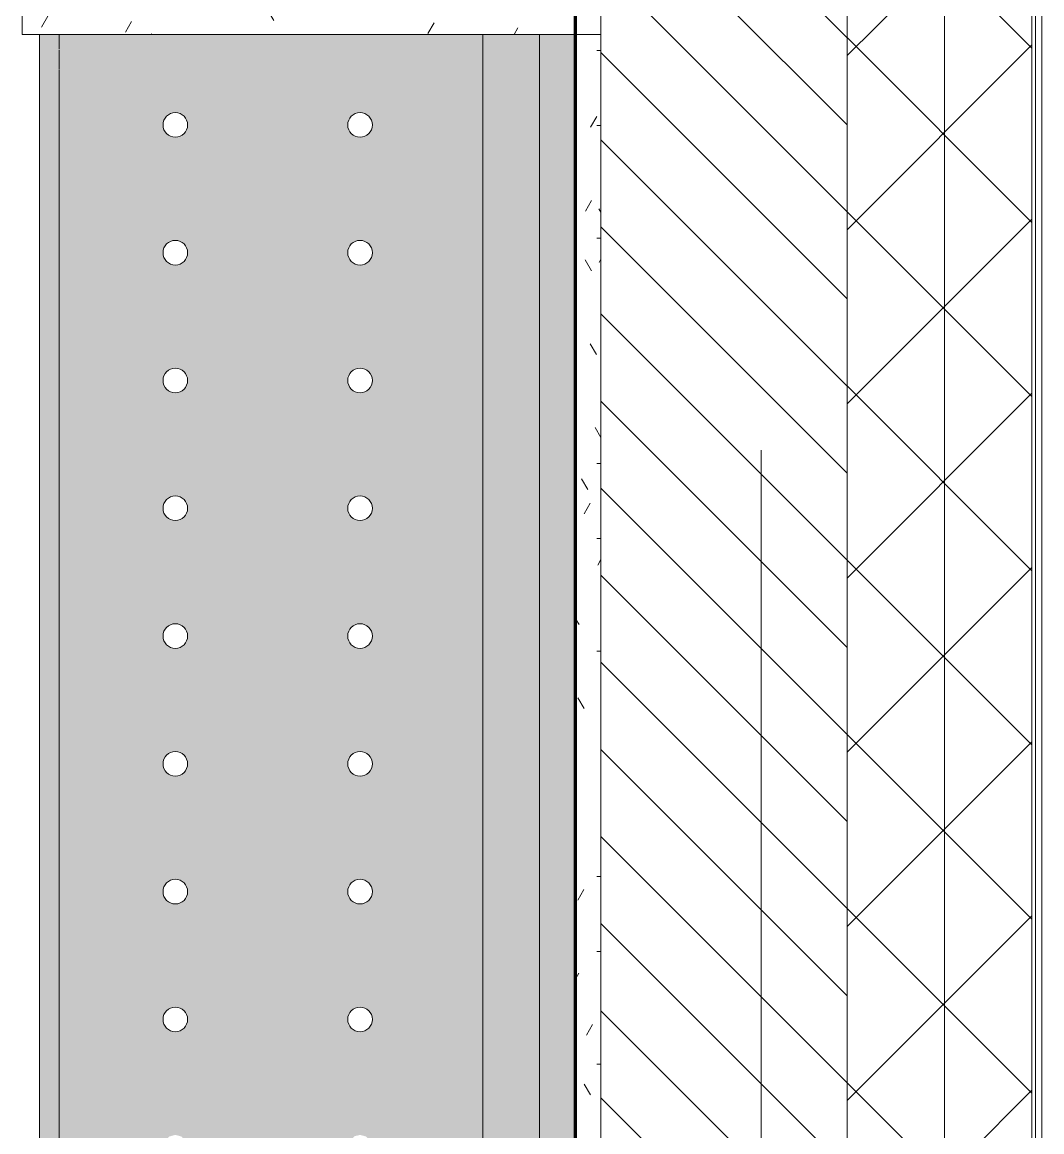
# Model space of a CAD drawing. Header units: millimetres. Extents: x 81469 to 279813, y -8553 to 29000.
# Drawn here: x 124410 to 125238, y 9089 to 9990 of the extents above; entities that cross this region are included whole.
import ezdxf

# ---------------------------------------------------------------- set-up
doc = ezdxf.new("R2010")
doc.units = ezdxf.units.MM
doc.linetypes.add('Осевая', pattern=[3175, 635, -476.25, 1587.5, -476.25])
for name, color, linetype, lineweight in [('A-WALL', 7, 'Continuous', 9), ('I-WALL', 7, 'Continuous', 9), ('Оси-2', 7, 'Осевая', 9)]:
    doc.layers.add(name, color=color, linetype=linetype, lineweight=lineweight)
for name, color, linetype, lineweight, true_color in [('A-WALL-1', 7, 'Continuous', 9, 0xc0c0c0), ('A-WALL-2', 7, 'Continuous', 9, 0xff80c0), ('I-WALL-4', 7, 'Continuous', 9, 0xc0c0c0), ('I-WALL-5', 7, 'Continuous', 9, 0xcbc7bf), ('I-WALL-8', 7, 'Continuous', 80, 0xff80c0), ('S-WALL-ANLY-1', 7, 'Continuous', 5, 0x008040), ('Знаки-1', 9, 'Continuous', 9, 0x808080), ('Знаки-3', 7, 'Continuous', 9, 0xd1cabb), ('Знаки-5', 7, 'Continuous', 9, 0xc1bbaf), ('Знаки-6', 7, 'Continuous', 9, 0xaba79f), ('Знаки-7', 7, 'Continuous', 9, 0xccc5b7), ('Знаки-8', 7, 'Continuous', 9, 0xd4ccbd)]:
    doc.layers.add(name, color=color, linetype=linetype, lineweight=lineweight, true_color=true_color)
doc.layers.add('Знаки-4', color=7, linetype='Continuous', lineweight=9, transparency=0.5)
pattern_1 = [(0, (0, 0), (121.92, 30.48), [10.058, -81.382, 10.058, -81.382, -487.68]), (0, (0, 0), (121.92, 30.48), [-182.88, 10.058, -172.822, 10.058, -81.382, -213.36]), (0, (0, 0), (121.92, 30.48), [-457.2, 10.058, -50.902, 10.058, -142.342]), (120, (45.72, 15.24), (-87.356454, 90.345817), [10.058, -81.382, 10.058, -81.382, -487.68]), (120, (45.72, 15.24), (-87.356454, 90.345817), [-182.88, 10.058, -172.822, 10.058, -81.382, -213.36]), (120, (45.72, 15.24), (-87.356454, 90.345817), [-457.2, 10.058, -50.902, 10.058, -142.342]), (240, (60.96, 76.2), (-34.563546, -120.825817), [10.058, -81.382, 10.058, -81.382, -487.68]), (240, (60.96, 76.2), (-34.563546, -120.825817), [-182.88, 10.058, -172.822, 10.058, -81.382, -213.36]), (240, (60.96, 76.2), (-34.563546, -120.825817), [-457.2, 10.058, -50.902, 10.058, -142.342])]

# ---------------------------------------------------------------- blocks, each defined once
blk = doc.blocks.new('Зашивка радиатора_ с перфорацией М7_1 - Зашивка радиатора_ с перфорацией М7_1-V81-План отделки стен 3 этажа в осях 23-33')
at = {"layer": 'Знаки-4'}
h = blk.add_hatch(color=256, dxfattribs=at)
h.paths.add_polyline_path([(1890, 255.44), (1890, 256), (749.12, 255.44), (749.12, 226.16), (729.12, 226.16), (729.12, 256), (-350.88, 255.44), (-350.88, 180), (1890, 180)])
h.paths.add_polyline_path([(1890, 276), (1890, 380), (749.12, 380), (749.12, 276), (1875.02, 276)])
h = blk.add_hatch(color=256, dxfattribs=at)
h.paths.add_polyline_path([(1890, 76.08), (1890, 180), (-350.88, 180), (-350.88, -179.94), (1890, -179.94)])
h.paths.add_polyline_path([(1807.5, 80.35), (1806.16, 75.35), (1802.5, 71.69), (1797.5, 70.35), (1792.5, 71.69), (1788.54, 76.08), (1787.5, 80.35), (1788.84, 85.35), (1792.5, 89.02), (1797.5, 90.35), (1802.5, 89.02), (1806.16, 85.35), (1807.16, 82.94)])
h.paths.add_polyline_path([(1807.5, -69.65), (1806.16, -74.65), (1802.5, -78.31), (1797.5, -79.65), (1792.5, -78.31), (1788.84, -74.65), (1787.5, -69.65), (1788.84, -64.65), (1792.5, -60.98), (1797.5, -59.65), (1802.5, -60.98), (1806.16, -64.65), (1807.16, -67.06)])
h.paths.add_polyline_path([(1703.75, -69.65), (1702.41, -74.65), (1698.75, -78.31), (1693.75, -79.65), (1688.75, -78.31), (1685.09, -74.65), (1683.75, -69.65), (1685.09, -64.65), (1688.75, -60.98), (1693.75, -59.65), (1698.75, -60.98), (1702.41, -64.65), (1703.41, -67.06)])
h.paths.add_polyline_path([(1703.75, 80.35), (1702.41, 75.35), (1698.75, 71.69), (1693.75, 70.35), (1688.75, 71.69), (1684.79, 76.08), (1683.75, 80.35), (1685.09, 85.35), (1688.75, 89.02), (1693.75, 90.35), (1698.75, 89.02), (1702.41, 85.35), (1703.41, 82.94)])
h.paths.add_polyline_path([(1600, 80.35), (1598.66, 75.35), (1595, 71.69), (1590, 70.35), (1585, 71.69), (1581.04, 76.08), (1580, 80.35), (1581.34, 85.35), (1585, 89.02), (1590, 90.35), (1595, 89.02), (1598.66, 85.35), (1599.66, 82.94)])
h.paths.add_polyline_path([(1600, -69.65), (1598.66, -74.65), (1595, -78.31), (1590, -79.65), (1585, -78.31), (1581.34, -74.65), (1580, -69.65), (1581.34, -64.65), (1585, -60.98), (1590, -59.65), (1595, -60.98), (1598.66, -64.65), (1599.66, -67.06)])
h.paths.add_polyline_path([(1496.25, -69.65), (1494.91, -74.65), (1491.25, -78.31), (1486.25, -79.65), (1481.25, -78.31), (1477.59, -74.65), (1476.25, -69.65), (1477.59, -64.65), (1481.25, -60.98), (1486.25, -59.65), (1491.25, -60.98), (1494.91, -64.65), (1495.91, -67.06)])
h.paths.add_polyline_path([(1496.25, 80.35), (1494.91, 75.35), (1491.25, 71.69), (1486.25, 70.35), (1481.25, 71.69), (1477.29, 76.08), (1476.25, 80.35), (1477.59, 85.35), (1481.25, 89.02), (1486.25, 90.35), (1491.25, 89.02), (1494.91, 85.35), (1495.91, 82.94)])
h.paths.add_polyline_path([(1392.5, 80.35), (1391.16, 75.35), (1387.5, 71.69), (1382.5, 70.35), (1377.5, 71.69), (1373.54, 76.08), (1372.5, 80.35), (1373.84, 85.35), (1377.5, 89.02), (1382.5, 90.35), (1387.5, 89.02), (1391.16, 85.35), (1392.16, 82.94)])
h.paths.add_polyline_path([(1392.5, -69.65), (1391.16, -74.65), (1387.5, -78.31), (1382.5, -79.65), (1377.5, -78.31), (1373.84, -74.65), (1372.5, -69.65), (1373.84, -64.65), (1377.5, -60.98), (1382.5, -59.65), (1387.5, -60.98), (1391.16, -64.65), (1392.16, -67.06)])
h.paths.add_polyline_path([(1288.75, -69.65), (1287.41, -74.65), (1283.75, -78.31), (1278.75, -79.65), (1273.75, -78.31), (1270.09, -74.65), (1268.75, -69.65), (1270.09, -64.65), (1273.75, -60.98), (1278.75, -59.65), (1283.75, -60.98), (1287.41, -64.65), (1288.41, -67.06)])
h.paths.add_polyline_path([(1288.75, 80.35), (1287.41, 75.35), (1283.75, 71.69), (1278.75, 70.35), (1273.75, 71.69), (1269.79, 76.08), (1268.75, 80.35), (1270.09, 85.35), (1273.75, 89.02), (1278.75, 90.35), (1283.75, 89.02), (1287.41, 85.35), (1288.41, 82.94)])
h.paths.add_polyline_path([(1185, -69.65), (1183.66, -74.65), (1180, -78.31), (1175, -79.65), (1170, -78.31), (1166.34, -74.65), (1165, -69.65), (1166.34, -64.65), (1170, -60.98), (1175, -59.65), (1180, -60.98), (1183.66, -64.65), (1184.66, -67.06)])
h.paths.add_polyline_path([(1185, 80.35), (1183.66, 75.35), (1180, 71.69), (1175, 70.35), (1170, 71.69), (1166.04, 76.08), (1165, 80.35), (1166.34, 85.35), (1170, 89.02), (1175, 90.35), (1180, 89.02), (1183.66, 85.35), (1184.66, 82.94)])
h.paths.add_polyline_path([(1081.25, 80.35), (1079.91, 75.35), (1076.25, 71.69), (1071.25, 70.35), (1066.25, 71.69), (1062.29, 76.08), (1061.25, 80.35), (1062.59, 85.35), (1066.25, 89.02), (1071.25, 90.35), (1076.25, 89.02), (1079.91, 85.35), (1080.91, 82.94)])
h.paths.add_polyline_path([(1081.25, -69.65), (1079.91, -74.65), (1076.25, -78.31), (1071.25, -79.65), (1066.25, -78.31), (1062.59, -74.65), (1061.25, -69.65), (1062.59, -64.65), (1066.25, -60.98), (1071.25, -59.65), (1076.25, -60.98), (1079.91, -64.65), (1080.91, -67.06)])
h.paths.add_polyline_path([(977.5, 80.35), (976.06, 75.22), (972.5, 71.69), (967.5, 70.35), (962.5, 71.69), (958.54, 76.08), (957.5, 80.35), (958.84, 85.35), (962.5, 89.02), (967.5, 90.35), (972.5, 89.02), (976.16, 85.35), (977.16, 82.94)])
h.paths.add_polyline_path([(977.5, -69.65), (976.06, -74.78), (972.5, -78.31), (967.5, -79.65), (962.5, -78.31), (958.84, -74.65), (957.5, -69.65), (958.84, -64.65), (962.5, -60.98), (967.5, -59.65), (972.5, -60.98), (976.16, -64.65), (977.16, -67.06)])
h.paths.add_polyline_path([(873.75, -69.65), (872.41, -74.65), (868.75, -78.31), (863.75, -79.65), (858.75, -78.31), (855.09, -74.65), (853.75, -69.65), (855.09, -64.65), (858.75, -60.98), (863.75, -59.65), (868.75, -60.98), (872.41, -64.65), (873.41, -67.06)])
h.paths.add_polyline_path([(873.75, 80.35), (872.41, 75.35), (868.75, 71.69), (863.75, 70.35), (858.75, 71.69), (854.79, 76.08), (853.75, 80.35), (855.09, 85.35), (858.75, 89.02), (863.75, 90.35), (868.75, 89.02), (872.41, 85.35), (873.41, 82.94)])
h.paths.add_polyline_path([(770, 80.35), (768.66, 75.35), (765, 71.69), (760, 70.35), (755, 71.69), (751.04, 76.08), (750, 80.35), (751.34, 85.35), (755, 89.02), (760, 90.35), (765, 89.02), (768.66, 85.35), (769.66, 82.94)])
h.paths.add_polyline_path([(770, -69.65), (768.66, -74.65), (765, -78.31), (760, -79.65), (755, -78.31), (751.34, -74.65), (750, -69.65), (751.34, -64.65), (755, -60.98), (760, -59.65), (765, -60.98), (768.66, -64.65), (769.66, -67.06)])
h.paths.add_polyline_path([(666.25, -69.65), (664.91, -74.65), (661.25, -78.31), (656.25, -79.65), (651.25, -78.31), (647.59, -74.65), (646.25, -69.65), (647.59, -64.65), (651.25, -60.98), (656.25, -59.65), (661.25, -60.98), (664.91, -64.65), (665.91, -67.06)])
h.paths.add_polyline_path([(666.25, 80.35), (664.91, 75.35), (661.25, 71.69), (656.25, 70.35), (651.25, 71.69), (647.29, 76.08), (646.25, 80.35), (647.59, 85.35), (651.25, 89.02), (656.25, 90.35), (661.25, 89.02), (664.91, 85.35), (665.91, 82.94)])
h.paths.add_polyline_path([(562.5, -69.65), (561.16, -74.65), (557.5, -78.31), (552.5, -79.65), (547.5, -78.31), (543.84, -74.65), (542.5, -69.65), (543.84, -64.65), (547.5, -60.98), (552.5, -59.65), (557.5, -60.98), (561.16, -64.65), (562.16, -67.06)])
h.paths.add_polyline_path([(562.5, 80.35), (561.16, 75.35), (557.5, 71.69), (552.5, 70.35), (547.5, 71.69), (543.54, 76.08), (542.5, 80.35), (543.84, 85.35), (547.5, 89.02), (552.5, 90.35), (557.5, 89.02), (561.16, 85.35), (562.16, 82.94)])
h.paths.add_polyline_path([(458.75, -69.65), (457.41, -74.65), (453.75, -78.31), (448.75, -79.65), (443.75, -78.31), (440.09, -74.65), (438.75, -69.65), (440.09, -64.65), (443.75, -60.98), (448.75, -59.65), (453.75, -60.98), (457.41, -64.65), (458.41, -67.06)])
h.paths.add_polyline_path([(458.75, 80.35), (457.41, 75.35), (453.75, 71.69), (448.75, 70.35), (443.75, 71.69), (439.79, 76.08), (438.75, 80.35), (440.09, 85.35), (443.75, 89.02), (448.75, 90.35), (453.75, 89.02), (457.41, 85.35), (458.41, 82.94)])
h.paths.add_polyline_path([(355, -69.65), (353.66, -74.65), (350, -78.31), (345, -79.65), (340, -78.31), (336.34, -74.65), (335, -69.65), (336.34, -64.65), (340, -60.98), (345, -59.65), (350, -60.98), (353.66, -64.65), (354.66, -67.06)])
h.paths.add_polyline_path([(355, 80.35), (353.66, 75.35), (350, 71.69), (345, 70.35), (340, 71.69), (336.04, 76.08), (335, 80.35), (336.34, 85.35), (340, 89.02), (345, 90.35), (350, 89.02), (353.66, 85.35), (354.66, 82.94)])
h.paths.add_polyline_path([(251.25, -69.65), (249.91, -74.65), (246.25, -78.31), (241.25, -79.65), (236.25, -78.31), (232.59, -74.65), (231.25, -69.65), (232.59, -64.65), (236.25, -60.98), (241.25, -59.65), (246.25, -60.98), (249.91, -64.65), (250.91, -67.06)])
h.paths.add_polyline_path([(251.25, 80.35), (249.91, 75.35), (246.25, 71.69), (241.25, 70.35), (236.25, 71.69), (232.29, 76.08), (231.25, 80.35), (232.59, 85.35), (236.25, 89.02), (241.25, 90.35), (246.25, 89.02), (249.91, 85.35), (250.91, 82.94)])
h.paths.add_polyline_path([(147.5, -69.65), (146.16, -74.65), (142.5, -78.31), (137.5, -79.65), (132.5, -78.31), (128.84, -74.65), (127.5, -69.65), (128.84, -64.65), (132.5, -60.98), (137.5, -59.65), (142.5, -60.98), (146.16, -64.65), (147.16, -67.06)])
h.paths.add_polyline_path([(147.5, 80.35), (146.16, 75.35), (142.5, 71.69), (137.5, 70.35), (132.5, 71.69), (128.54, 76.08), (127.5, 80.35), (128.84, 85.35), (132.5, 89.02), (137.5, 90.35), (142.5, 89.02), (146.16, 85.35), (147.16, 82.94)])
h.paths.add_polyline_path([(43.75, -69.65), (42.41, -74.65), (38.75, -78.31), (33.75, -79.65), (28.75, -78.31), (25.09, -74.65), (23.75, -69.65), (25.09, -64.65), (28.75, -60.98), (33.75, -59.65), (38.75, -60.98), (42.41, -64.65), (43.41, -67.06)])
h.paths.add_polyline_path([(43.75, 80.35), (42.41, 75.35), (38.75, 71.69), (33.75, 70.35), (28.75, 71.69), (24.79, 76.08), (23.75, 80.35), (25.09, 85.35), (28.75, 89.02), (33.75, 90.35), (38.75, 89.02), (42.41, 85.35), (43.41, 82.94)])
h.paths.add_polyline_path([(-60, -69.65), (-61.34, -74.65), (-65, -78.31), (-70, -79.65), (-75, -78.31), (-78.66, -74.65), (-80, -69.65), (-78.66, -64.65), (-75, -60.98), (-70, -59.65), (-65, -60.98), (-61.34, -64.65), (-60.34, -67.06)])
h.paths.add_polyline_path([(-60, 80.35), (-61.34, 75.35), (-65, 71.69), (-70, 70.35), (-75, 71.69), (-78.96, 76.08), (-80, 80.35), (-78.66, 85.35), (-75, 89.02), (-70, 90.35), (-65, 89.02), (-61.34, 85.35), (-60.34, 82.94)])
h.paths.add_polyline_path([(-163.75, 80.35), (-165.09, 75.35), (-168.75, 71.69), (-173.75, 70.35), (-178.75, 71.69), (-182.71, 76.08), (-183.75, 80.35), (-182.41, 85.35), (-178.75, 89.02), (-173.75, 90.35), (-168.75, 89.02), (-165.09, 85.35), (-164.09, 82.94)])
h.paths.add_polyline_path([(-163.75, -69.65), (-165.09, -74.65), (-168.75, -78.31), (-173.75, -79.65), (-178.75, -78.31), (-182.41, -74.65), (-183.75, -69.65), (-182.41, -64.65), (-178.75, -60.98), (-173.75, -59.65), (-168.75, -60.98), (-165.09, -64.65), (-164.09, -67.06)])
h.paths.add_polyline_path([(-267.5, 80.35), (-268.84, 75.35), (-272.5, 71.69), (-277.5, 70.35), (-282.5, 71.69), (-286.46, 76.08), (-287.5, 80.35), (-286.16, 85.35), (-282.5, 89.02), (-277.5, 90.35), (-272.5, 89.02), (-268.84, 85.35), (-267.84, 82.94)])
h.paths.add_polyline_path([(-267.5, -69.65), (-268.84, -74.65), (-272.5, -78.31), (-277.5, -79.65), (-282.5, -78.31), (-286.16, -74.65), (-287.5, -69.65), (-286.16, -64.65), (-282.5, -60.98), (-277.5, -59.65), (-272.5, -60.98), (-268.84, -64.65), (-267.84, -67.06)])
for points in [[(1890, -179.94), (1890, -163.94), (-350.88, -163.94), (-350.88, -179.94), (1875.02, -179.94)], [(-220, -166.62), (-220.68, -163.94), (-260, -164.51), (-259.32, -179.94), (-220, -179.94)], [(-230, -166.25), (-230.34, -163.94), (-250, -163.94), (-249.66, -179.94), (-230, -179.94), (-230, -167.51)], [(-120, -179.94), (-120.68, -163.94), (-160, -163.94), (-159.32, -179.94), (-120.68, -179.94)], [(-130, -179.94), (-130.34, -163.94), (-150, -163.94), (-149.66, -179.94), (-130.34, -179.94)], [(-130, -179.94), (-130.34, -163.94), (-150, -163.94), (-149.66, -179.94), (-130.34, -179.94)], [(-20, -163.94), (-60, -163.94), (-59.32, -179.94), (-20, -179.94)], [(-30, -163.94), (-50, -163.94), (-49.66, -179.94), (-30, -179.94)], [(80, -163.94), (40, -163.94), (40.68, -179.94), (80, -179.94)], [(70, -179.94), (69.66, -163.94), (50, -163.94), (50.34, -179.94), (69.66, -179.94)], [(180, -179.94), (179.32, -163.94), (140, -163.94), (140.68, -179.94), (179.32, -179.94)], [(170, -179.94), (169.66, -163.94), (150, -163.94), (150.34, -179.94), (169.66, -179.94)], [(170, -163.94), (150, -163.94), (150.34, -179.94), (170, -179.94)], [(280, -179.94), (279.32, -163.94), (240, -163.94), (240.68, -179.94), (279.32, -179.94)], [(270, -179.94), (269.66, -163.94), (250, -163.94), (250.34, -179.94), (269.66, -179.94)], [(380, -163.94), (340, -163.94), (340.68, -179.94), (380, -179.94)], [(370, -163.94), (350, -163.94), (350.34, -179.94), (370, -179.94)], [(480, -163.94), (440, -163.94), (440.68, -179.94), (480, -179.94)], [(470, -179.94), (469.66, -163.94), (450, -163.94), (450.34, -179.94), (469.66, -179.94)], [(470, -163.94), (450, -163.94), (450.34, -179.94), (470, -179.94)], [(580, -179.94), (579.32, -163.94), (540, -163.94), (540.68, -179.94), (579.32, -179.94)]]:
    blk.add_hatch(color=256, dxfattribs=at).paths.add_polyline_path(points)
at = {"layer": 'Знаки-1'}
for p, q in [((-350.88, 180), (1890, 180)), ((1890, 180), (-350.88, 180)), ((-350.88, -179.94), (1890, -179.94))]:
    blk.add_line(p, q, dxfattribs=at)
for centre, start, end in [((-277.5, 80.35), 0, 180), ((-173.75, 80.35), 0, 180), ((-70, 80.35), 0, 180), ((33.75, 80.35), 0, 180), ((137.5, 80.35), 0, 180), ((241.25, 80.35), 0, 180), ((345, 80.35), 0, 180), ((448.75, 80.35), 0, 180), ((-277.5, 80.35), 180, 360), ((-173.75, 80.35), 180, 0), ((-70, 80.35), 180, 0), ((33.75, 80.35), 180, 360), ((137.5, 80.35), 180, 0), ((241.25, 80.35), 180, 0), ((345, 80.35), 180, 0), ((448.75, 80.35), 180, 0), ((-277.5, -69.65), 0, 180), ((-173.75, -69.65), 0, 180), ((-70, -69.65), 0, 180), ((33.75, -69.65), 0, 180), ((137.5, -69.65), 0, 180), ((241.25, -69.65), 0, 180), ((345, -69.65), 0, 180), ((448.75, -69.65), 0, 180), ((-277.5, -69.65), 180, 0), ((-173.75, -69.65), 180, 0), ((-70, -69.65), 180, 0), ((33.75, -69.65), 180, 0), ((137.5, -69.65), 180, 0), ((241.25, -69.65), 180, 0), ((345, -69.65), 180, 0), ((448.75, -69.65), 180, 0)]:
    blk.add_arc(centre, 10, start, end, dxfattribs=at)
at = {"layer": 'Знаки-3'}
for p, q in [((-245.18, -163.94), (-248.66, -163.94)), ((-240, -163.94), (-245, -163.94)), ((-235, -163.94), (-239.38, -163.94)), ((-231.34, -163.94), (-234.82, -163.94)), ((-148.72, -163.94), (-145.18, -163.94)), ((-145.18, -163.94), (-148.72, -163.94)), ((-145, -163.94), (-135, -163.94)), ((-135, -163.94), (-145, -163.94)), ((-134.82, -163.94), (-131.28, -163.94)), ((-131.28, -163.94), (-134.82, -163.94)), ((-45.18, -163.94), (-48.66, -163.94)), ((-35, -163.94), (-45, -163.94)), ((-31.34, -163.94), (-34.82, -163.94)), ((54.82, -163.94), (51.34, -163.94)), ((65, -163.94), (55, -163.94)), ((68.66, -163.94), (65.18, -163.94)), ((151.28, -163.94), (154.82, -163.94)), ((154.82, -163.94), (151.28, -163.94)), ((155, -163.94), (165, -163.94)), ((165, -163.94), (155, -163.94)), ((165.18, -163.94), (168.72, -163.94)), ((168.72, -163.94), (165.18, -163.94)), ((254.82, -163.94), (251.34, -163.94)), ((265, -163.94), (255, -163.94)), ((268.66, -163.94), (265.18, -163.94)), ((354.82, -163.94), (351.34, -163.94)), ((365, -163.94), (355, -163.94)), ((368.66, -163.94), (365.18, -163.94)), ((451.28, -163.94), (454.82, -163.94)), ((454.82, -163.94), (451.28, -163.94)), ((455, -163.94), (462.39, -163.94)), ((462.39, -163.94), (455, -163.94)), ((462.61, -163.94), (465, -163.94)), ((465, -163.94), (462.61, -163.94)), ((465.18, -163.94), (468.72, -163.94)), ((468.72, -163.94), (465.18, -163.94)), ((-248.66, -179.94), (-245.18, -179.94)), ((-245, -179.94), (-235, -179.94)), ((-234.82, -179.94), (-231.34, -179.94)), ((-148.72, -179.94), (-145.18, -179.94)), ((-145.18, -179.94), (-148.72, -179.94)), ((-145, -179.94), (-135, -179.94)), ((-135, -179.94), (-145, -179.94)), ((-134.82, -179.94), (-131.28, -179.94)), ((-131.28, -179.94), (-134.82, -179.94)), ((-48.66, -179.94), (-45.18, -179.94)), ((-45, -179.94), (-35, -179.94)), ((-34.82, -179.94), (-31.34, -179.94)), ((51.34, -179.94), (54.82, -179.94)), ((55, -179.94), (65, -179.94)), ((65.18, -179.94), (68.66, -179.94)), ((151.28, -179.94), (154.82, -179.94)), ((154.82, -179.94), (151.28, -179.94)), ((155, -179.94), (165, -179.94)), ((160, -179.94), (155, -179.94)), ((165, -179.94), (160, -179.94)), ((165.18, -179.94), (168.72, -179.94)), ((168.72, -179.94), (165.18, -179.94)), ((251.34, -179.94), (254.82, -179.94)), ((255, -179.94), (265, -179.94)), ((265.18, -179.94), (268.66, -179.94)), ((351.34, -179.94), (354.82, -179.94)), ((355, -179.94), (365, -179.94)), ((365.18, -179.94), (368.66, -179.94)), ((451.28, -179.94), (454.82, -179.94)), ((454.82, -179.94), (451.28, -179.94)), ((455, -179.94), (462.39, -179.94)), ((462.39, -179.94), (455, -179.94)), ((462.61, -179.94), (465, -179.94)), ((465, -179.94), (462.61, -179.94)), ((465.18, -179.94), (468.72, -179.94)), ((468.72, -179.94), (465.18, -179.94))]:
    blk.add_line(p, q, dxfattribs=at)
at = {"layer": 'Знаки-5'}
for p, q in [((1890, 180), (-350.88, 180)), ((-350.88, 180), (1890, 180)), ((-339.21, -163.94), (-350.88, -163.94)), ((-322.71, -163.94), (-338.39, -163.94)), ((-260, -163.94), (-322.14, -163.94)), ((-260, -163.94), (-250, -163.94)), ((-254.14, -163.94), (-260, -163.94)), ((-250, -163.94), (-254.14, -163.94)), ((-250, -163.94), (-240, -163.94)), ((-247.07, -163.94), (-250, -163.94)), ((-240, -163.94), (-247.07, -163.94)), ((-239.37, -163.94), (-230, -163.94)), ((-230, -163.94), (-239.37, -163.94)), ((-230, -163.94), (-225.86, -163.94)), ((-222.8, -163.94), (-230, -163.94)), ((-225.86, -163.94), (-222.8, -163.94)), ((-222.68, -163.94), (-220, -163.94)), ((-220.68, -163.94), (-222.68, -163.94)), ((-220, -163.94), (-220.68, -163.94)), ((-160, -163.94), (-220, -163.94)), ((-160, -163.94), (-150, -163.94)), ((-154.14, -163.94), (-160, -163.94)), ((-150, -163.94), (-154.14, -163.94)), ((-150, -163.94), (-149.66, -163.94)), ((-130, -163.94), (-150, -163.94)), ((-149.66, -163.94), (-142.59, -163.94)), ((-142.59, -163.94), (-130, -163.94)), ((-130, -163.94), (-125.86, -163.94)), ((-120.68, -163.94), (-130, -163.94)), ((-125.86, -163.94), (-120, -163.94)), ((-120, -163.94), (-120.68, -163.94)), ((-60, -163.94), (-120, -163.94)), ((-60, -163.94), (-20, -163.94)), ((-54.14, -163.94), (-60, -163.94)), ((-20, -163.94), (-54.14, -163.94)), ((40, -163.94), (-20, -163.94)), ((40, -163.94), (40.68, -163.94)), ((50, -163.94), (40, -163.94)), ((40.68, -163.94), (50, -163.94)), ((50, -163.94), (62.59, -163.94)), ((60, -163.94), (50, -163.94)), ((69.66, -163.94), (60, -163.94)), ((62.59, -163.94), (67.07, -163.94)), ((67.07, -163.94), (68.66, -163.94)), ((68.66, -163.94), (70, -163.94)), ((70, -163.94), (69.66, -163.94)), ((70, -163.94), (74.14, -163.94)), ((80, -163.94), (70, -163.94)), ((74.14, -163.94), (80, -163.94)), ((140, -163.94), (80, -163.94)), ((140, -163.94), (150, -163.94)), ((150, -163.94), (140, -163.94)), ((150, -163.94), (155, -163.94)), ((170, -163.94), (150, -163.94)), ((155, -163.94), (165, -163.94)), ((165, -163.94), (170, -163.94)), ((170, -163.94), (180, -163.94)), ((180, -163.94), (170, -163.94)), ((240, -163.94), (180, -163.94)), ((240, -163.94), (250, -163.94)), ((280, -163.94), (240, -163.94)), ((250, -163.94), (280, -163.94)), ((340, -163.94), (280, -163.94)), ((340, -163.94), (350, -163.94)), ((350, -163.94), (340, -163.94)), ((350, -163.94), (370, -163.94)), ((355, -163.94), (350, -163.94)), ((370, -163.94), (355, -163.94)), ((370, -163.94), (380, -163.94)), ((380, -163.94), (370, -163.94)), ((440, -163.94), (380, -163.94)), ((440, -163.94), (450, -163.94)), ((450, -163.94), (440, -163.94)), ((450, -163.94), (455, -163.94)), ((470, -163.94), (450, -163.94)), ((455, -163.94), (470, -163.94)), ((470, -163.94), (480, -163.94)), ((480, -163.94), (470, -163.94)), ((540, -163.94), (480, -163.94)), ((-350.88, -179.94), (-260, -179.94)), ((-260, -179.94), (-259.32, -179.94)), ((-250, -179.94), (-260, -179.94)), ((-259.32, -179.94), (-250, -179.94)), ((-250, -179.94), (-230, -179.94)), ((-247.07, -179.94), (-250, -179.94)), ((-237.41, -179.94), (-247.07, -179.94)), ((-230, -179.94), (-237.41, -179.94)), ((-230, -179.94), (-225.86, -179.94)), ((-220.68, -179.94), (-230, -179.94)), ((-225.86, -179.94), (-220, -179.94)), ((-220, -179.94), (-220.68, -179.94)), ((-220, -179.94), (-160, -179.94)), ((-160, -179.94), (-150, -179.94)), ((-150, -179.94), (-160, -179.94)), ((-150, -179.94), (-149.66, -179.94)), ((-130, -179.94), (-150, -179.94)), ((-149.66, -179.94), (-130, -179.94)), ((-130, -179.94), (-120, -179.94)), ((-125.86, -179.94), (-130, -179.94)), ((-120, -179.94), (-125.86, -179.94)), ((-120, -179.94), (-60, -179.94)), ((-60, -179.94), (-45.18, -179.94)), ((-50, -179.94), (-60, -179.94)), ((-25.86, -179.94), (-50, -179.94)), ((-45.18, -179.94), (-22.68, -179.94)), ((-20, -179.94), (-25.86, -179.94)), ((-22.68, -179.94), (-20, -179.94)), ((-20, -179.94), (40, -179.94)), ((40, -179.94), (50, -179.94)), ((42.68, -179.94), (40, -179.94)), ((50, -179.94), (42.68, -179.94)), ((50, -179.94), (70, -179.94)), ((70, -179.94), (50, -179.94)), ((70, -179.94), (77.32, -179.94)), ((77.32, -179.94), (70, -179.94)), ((77.32, -179.94), (80, -179.94)), ((80, -179.94), (77.32, -179.94)), ((80, -179.94), (140, -179.94)), ((140, -179.94), (150, -179.94)), ((145.86, -179.94), (140, -179.94)), ((150, -179.94), (145.86, -179.94)), ((150, -179.94), (150.34, -179.94)), ((169.66, -179.94), (150, -179.94)), ((150.34, -179.94), (157.41, -179.94)), ((157.41, -179.94), (167.07, -179.94)), ((167.07, -179.94), (170, -179.94)), ((170, -179.94), (169.66, -179.94)), ((170, -179.94), (180, -179.94)), ((180, -179.94), (170, -179.94)), ((180, -179.94), (240, -179.94)), ((240, -179.94), (242.68, -179.94)), ((280, -179.94), (240, -179.94)), ((242.68, -179.94), (245.86, -179.94)), ((245.86, -179.94), (270, -179.94)), ((270, -179.94), (280, -179.94)), ((280, -179.94), (340, -179.94)), ((340, -179.94), (350, -179.94)), ((342.68, -179.94), (340, -179.94)), ((350, -179.94), (342.68, -179.94)), ((350, -179.94), (352.93, -179.94)), ((360, -179.94), (350, -179.94)), ((352.93, -179.94), (365, -179.94)), ((369.66, -179.94), (360, -179.94)), ((365, -179.94), (370, -179.94)), ((370, -179.94), (369.66, -179.94)), ((370, -179.94), (380, -179.94)), ((379.32, -179.94), (370, -179.94)), ((380, -179.94), (379.32, -179.94)), ((380, -179.94), (440, -179.94)), ((440, -179.94), (450, -179.94)), ((445.86, -179.94), (440, -179.94)), ((450, -179.94), (445.86, -179.94)), ((450, -179.94), (457.41, -179.94)), ((470, -179.94), (450, -179.94)), ((457.41, -179.94), (460, -179.94)), ((460, -179.94), (467.07, -179.94)), ((467.07, -179.94), (468.66, -179.94)), ((468.66, -179.94), (469.66, -179.94)), ((469.66, -179.94), (470, -179.94)), ((470, -179.94), (480, -179.94)), ((480, -179.94), (470, -179.94)), ((480, -179.94), (540, -179.94))]:
    blk.add_line(p, q, dxfattribs=at)
at = {"layer": 'Знаки-6'}
for p, q in [((-350.88, -163.94), (-339.21, -163.94)), ((-338.39, -163.94), (-322.71, -163.94)), ((-322.14, -163.94), (1842.14, -163.94)), ((1890, -179.94), (-350.88, -179.94)), ((1890, -179.94), (-350.88, -179.94))]:
    blk.add_line(p, q, dxfattribs=at)
for centre, start, end in [((-277.5, 80.35), 0, 180), ((-173.75, 80.35), 0, 180), ((-70, 80.35), 0, 180), ((33.75, 80.35), 0, 180), ((137.5, 80.35), 0, 180), ((241.25, 80.35), 0, 180), ((345, 80.35), 0, 180), ((448.75, 80.35), 0, 180), ((-277.5, 80.35), 180, 360), ((-173.75, 80.35), 180, 360), ((-70, 80.35), 180, 360), ((33.75, 80.35), 180, 360), ((137.5, 80.35), 180, 360), ((241.25, 80.35), 180, 0), ((345, 80.35), 180, 360), ((448.75, 80.35), 180, 0), ((-277.5, -69.65), 0, 180), ((-173.75, -69.65), 0, 180), ((-70, -69.65), 0, 180), ((33.75, -69.65), 0, 180), ((137.5, -69.65), 0, 180), ((241.25, -69.65), 0, 180), ((345, -69.65), 0, 180), ((448.75, -69.65), 0, 180), ((-277.5, -69.65), 180, 360), ((-173.75, -69.65), 180, 360), ((-70, -69.65), 180, 360), ((33.75, -69.65), 180, 360), ((137.5, -69.65), 180, 360), ((241.25, -69.65), 180, 360), ((345, -69.65), 180, 360), ((448.75, -69.65), 180, 360)]:
    blk.add_arc(centre, 10, start, end, dxfattribs=at)
at = {"layer": 'Знаки-7'}
for p, q in [((-250, -163.94), (-259.32, -163.94)), ((-248.72, -163.94), (-245.18, -163.94)), ((-245.18, -163.94), (-248.72, -163.94)), ((-245, -163.94), (-240, -163.94)), ((-240, -163.94), (-245, -163.94)), ((-239.37, -163.94), (-235, -163.94)), ((-235, -163.94), (-239.37, -163.94)), ((-234.82, -163.94), (-231.28, -163.94)), ((-231.28, -163.94), (-234.82, -163.94)), ((-222.83, -163.94), (-230, -163.94)), ((-220.68, -163.94), (-222.68, -163.94)), ((-150, -163.94), (-159.32, -163.94)), ((-150, -163.94), (-149.66, -163.94)), ((-149.66, -163.94), (-150, -163.94)), ((-149.66, -163.94), (-142.59, -163.94)), ((-148.66, -163.94), (-149.66, -163.94)), ((-140, -163.94), (-148.66, -163.94)), ((-142.59, -163.94), (-137.41, -163.94)), ((-132.93, -163.94), (-140, -163.94)), ((-137.41, -163.94), (-135, -163.94)), ((-135, -163.94), (-130.34, -163.94)), ((-131.34, -163.94), (-132.93, -163.94)), ((-130.34, -163.94), (-131.34, -163.94)), ((-130.34, -163.94), (-130, -163.94)), ((-130, -163.94), (-130.34, -163.94)), ((-120.68, -163.94), (-130, -163.94)), ((-50, -163.94), (-59.32, -163.94)), ((-50, -163.94), (-49.66, -163.94)), ((-49.66, -163.94), (-50, -163.94)), ((-49.66, -163.94), (-47.07, -163.94)), ((-48.66, -163.94), (-49.66, -163.94)), ((-45.19, -163.94), (-48.66, -163.94)), ((-47.07, -163.94), (-45.19, -163.94)), ((-45, -163.94), (-42.59, -163.94)), ((-37.41, -163.94), (-45, -163.94)), ((-42.59, -163.94), (-35, -163.94)), ((-35, -163.94), (-37.41, -163.94)), ((-34.81, -163.94), (-31.34, -163.94)), ((-32.93, -163.94), (-34.81, -163.94)), ((-30, -163.94), (-32.93, -163.94)), ((-31.34, -163.94), (-30.34, -163.94)), ((-30.34, -163.94), (-30, -163.94)), ((-20.68, -163.94), (-30, -163.94)), ((50, -163.94), (40.68, -163.94)), ((51.28, -163.94), (54.82, -163.94)), ((54.82, -163.94), (51.28, -163.94)), ((55, -163.94), (60, -163.94)), ((65, -163.94), (55, -163.94)), ((60, -163.94), (65, -163.94)), ((65.18, -163.94), (68.72, -163.94)), ((68.72, -163.94), (65.18, -163.94)), ((77.1, -163.94), (70, -163.94)), ((79.32, -163.94), (77.32, -163.94)), ((150, -163.94), (140.68, -163.94)), ((150, -163.94), (151.34, -163.94)), ((152.93, -163.94), (150, -163.94)), ((151.34, -163.94), (157.41, -163.94)), ((160, -163.94), (152.93, -163.94)), ((157.41, -163.94), (165, -163.94)), ((167.07, -163.94), (160, -163.94)), ((165, -163.94), (170, -163.94)), ((170, -163.94), (167.07, -163.94)), ((179.32, -163.94), (170, -163.94)), ((250, -163.94), (240.68, -163.94)), ((250, -163.94), (252.93, -163.94)), ((254.81, -163.94), (250, -163.94)), ((252.93, -163.94), (254.81, -163.94)), ((255, -163.94), (260, -163.94)), ((265, -163.94), (255, -163.94)), ((260, -163.94), (265, -163.94)), ((265.19, -163.94), (267.07, -163.94)), ((267.07, -163.94), (265.19, -163.94)), ((267.07, -163.94), (270, -163.94)), ((270, -163.94), (267.07, -163.94)), ((279.32, -163.94), (270, -163.94)), ((350, -163.94), (340.68, -163.94)), ((351.28, -163.94), (354.82, -163.94)), ((354.82, -163.94), (351.28, -163.94)), ((355, -163.94), (365, -163.94)), ((365, -163.94), (355, -163.94)), ((365.18, -163.94), (368.72, -163.94)), ((368.72, -163.94), (365.18, -163.94)), ((379.32, -163.94), (370, -163.94)), ((450, -163.94), (440.68, -163.94)), ((450, -163.94), (450.34, -163.94)), ((460, -163.94), (450, -163.94)), ((450.34, -163.94), (451.34, -163.94)), ((451.34, -163.94), (468.66, -163.94)), ((467.07, -163.94), (460, -163.94)), ((470, -163.94), (467.07, -163.94)), ((468.66, -163.94), (470, -163.94)), ((479.32, -163.94), (470, -163.94)), ((-259.32, -179.94), (-250, -179.94)), ((-248.72, -179.94), (-245.18, -179.94)), ((-245.18, -179.94), (-248.72, -179.94)), ((-245, -179.94), (-235, -179.94)), ((-235, -179.94), (-245, -179.94)), ((-234.82, -179.94), (-231.28, -179.94)), ((-231.28, -179.94), (-234.82, -179.94)), ((-230, -179.94), (-220.68, -179.94)), ((-159.32, -179.94), (-150, -179.94)), ((-150, -179.94), (-130, -179.94)), ((-130, -179.94), (-150, -179.94)), ((-130, -179.94), (-120.68, -179.94)), ((-59.32, -179.94), (-50, -179.94)), ((-50, -179.94), (-45.19, -179.94)), ((-45.19, -179.94), (-50, -179.94)), ((-45, -179.94), (-42.59, -179.94)), ((-35, -179.94), (-45, -179.94)), ((-42.59, -179.94), (-37.41, -179.94)), ((-37.41, -179.94), (-35, -179.94)), ((-34.81, -179.94), (-32.93, -179.94)), ((-31.34, -179.94), (-34.81, -179.94)), ((-32.93, -179.94), (-30, -179.94)), ((-30, -179.94), (-31.34, -179.94)), ((-30, -179.94), (-20.68, -179.94)), ((40.68, -179.94), (50, -179.94)), ((51.28, -179.94), (54.82, -179.94)), ((54.82, -179.94), (51.28, -179.94)), ((55, -179.94), (65, -179.94)), ((65, -179.94), (55, -179.94)), ((65.18, -179.94), (68.72, -179.94)), ((68.72, -179.94), (65.18, -179.94)), ((70, -179.94), (77.1, -179.94)), ((77.32, -179.94), (79.32, -179.94)), ((140.68, -179.94), (150, -179.94)), ((150, -179.94), (170, -179.94)), ((170, -179.94), (150, -179.94)), ((170, -179.94), (179.32, -179.94)), ((240.68, -179.94), (250, -179.94)), ((250, -179.94), (254.81, -179.94)), ((254.81, -179.94), (250, -179.94)), ((255, -179.94), (265, -179.94)), ((265, -179.94), (255, -179.94)), ((265.19, -179.94), (270, -179.94)), ((270, -179.94), (265.19, -179.94)), ((270, -179.94), (279.32, -179.94)), ((340.68, -179.94), (350, -179.94)), ((351.28, -179.94), (354.82, -179.94)), ((354.82, -179.94), (351.28, -179.94)), ((355, -179.94), (365, -179.94)), ((365, -179.94), (355, -179.94)), ((365.18, -179.94), (368.72, -179.94)), ((368.72, -179.94), (365.18, -179.94)), ((370, -179.94), (379.32, -179.94)), ((440.68, -179.94), (450, -179.94)), ((450, -179.94), (470, -179.94)), ((470, -179.94), (450, -179.94)), ((470, -179.94), (479.32, -179.94))]:
    blk.add_line(p, q, dxfattribs=at)
at = {"layer": 'Знаки-8'}
for p, q in [((-145.18, -163.94), (-148.66, -163.94)), ((-135, -163.94), (-145, -163.94)), ((-131.34, -163.94), (-134.82, -163.94)), ((154.82, -163.94), (151.34, -163.94)), ((165, -163.94), (155, -163.94)), ((168.66, -163.94), (165.18, -163.94)), ((454.82, -163.94), (451.34, -163.94)), ((462.36, -163.94), (455, -163.94)), ((465, -163.94), (462.59, -163.94)), ((468.66, -163.94), (465.18, -163.94)), ((-148.66, -179.94), (-145.18, -179.94)), ((-145, -179.94), (-135, -179.94)), ((-134.82, -179.94), (-131.34, -179.94)), ((151.34, -179.94), (154.82, -179.94)), ((155, -179.94), (165, -179.94)), ((165.18, -179.94), (168.66, -179.94)), ((451.34, -179.94), (454.82, -179.94)), ((455, -179.94), (462.36, -179.94)), ((462.59, -179.94), (465, -179.94)), ((465.18, -179.94), (468.66, -179.94))]:
    blk.add_line(p, q, dxfattribs=at)

msp = doc.modelspace()

# ---------------------------------------------------------------- hatches: boundary and pattern name
at = {"layer": 'A-WALL'}
h = msp.add_hatch(dxfattribs=at)
h.set_pattern_fill('FP_2', color=256, style=0, pattern_type=2)
h.set_pattern_definition([(45, (0, 0), (-70.71068, 70.71068), []), (135, (0, 0), (-70.71068, -70.71068), [])])
h.paths.add_polyline_path([(125080, -250), (125230, -250), (125230, 7700.04), (125080, 7700.04), (125080, -100)])
h.paths.add_polyline_path([(125230, 8900.04), (125230, 10820), (125080, 10820), (125080, 8900.04)])
h.paths.add_polyline_path([(125230, 13120), (125230, 21400), (125080, 21400), (125080, 13120)])
h = msp.add_hatch(dxfattribs=at)
h.set_pattern_fill('FP_3', color=256, style=0, pattern_type=2)
h.set_pattern_definition([(135, (0, 0), (-35.35534, -35.35534), [])])
h.paths.add_polyline_path([(125080, 7700.04), (125080, 7701.04), (125038.79, 7700.04)])
h.paths.add_polyline_path([(125080, 8900.04), (125080, 10360), (124880, 10360), (124880, 8900.04), (125038.79, 8900.04)])
at = {"layer": 'I-WALL'}
h = msp.add_hatch(dxfattribs=at)
h.set_pattern_fill('FP_35', color=256, style=0, pattern_type=2)
h.set_pattern_definition(pattern_1)
h.paths.add_polyline_path([(124880, 7700.04), (124880, 10360), (124860, 10360), (124860, 7700.04)])
h = msp.add_hatch(dxfattribs=at)
h.set_pattern_fill('FP_35', color=256, style=0, pattern_type=2)
h.set_pattern_definition(pattern_1)
h.paths.add_polyline_path([(124680.08, 9980.04), (124880, 9980.04), (124880, 10000.04), (124410, 10000.04), (124410, 9980.04), (124500.72, 9980.04)])

# ---------------------------------------------------------------- linework, layer by layer
at = {"layer": 'A-WALL'}
for p, q in [((125080, 10820), (125080, 7701.04)), ((125230, 8900.04), (125230, 10820)), ((125233, 8900.04), (125233, 10820)), ((125080, 8900.04), (125080, 10360))]:
    msp.add_line(p, q, dxfattribs=at)
at = {"layer": 'A-WALL-1'}
msp.add_line((125238, 7700.04), (125238, 21558), dxfattribs=at)
at = {"layer": 'A-WALL-2'}
msp.add_line((124860, 7701.04), (124860, 10360), dxfattribs=at)
at = {"layer": 'I-WALL-4'}
for p, q in [((124410, 10372), (124410, 9980.04)), ((124880, 7701.04), (124880, 10360)), ((124410, 9980.04), (124880, 9980.04))]:
    msp.add_line(p, q, dxfattribs=at)
at = {"layer": 'I-WALL-5'}
msp.add_line((124830, 7721.04), (124830, 9980.04), dxfattribs=at)
at = {"layer": 'I-WALL-8'}
msp.add_line((124859, 10359), (124859, 7701.04), dxfattribs=at)
at = {"layer": 'S-WALL-ANLY-1'}
msp.add_line((125159, 8900.04), (125159, 10820), dxfattribs=at)
at = {"layer": 'Оси-2'}
msp.add_line((125010, 593.74), (125010, 19415.1), dxfattribs=at)

# ---------------------------------------------------------------- block references
at = {"layer": 'Знаки-5', "rotation": 270.0000000000002}
msp.add_blockref('Зашивка радиатора_ с перфорацией М7_1 - Зашивка радиатора_ с перфорацией М7_1-V81-План отделки стен 3 этажа в осях 23-33', (124604, 9629.16), dxfattribs=at)

doc.saveas('drawing.dxf')
